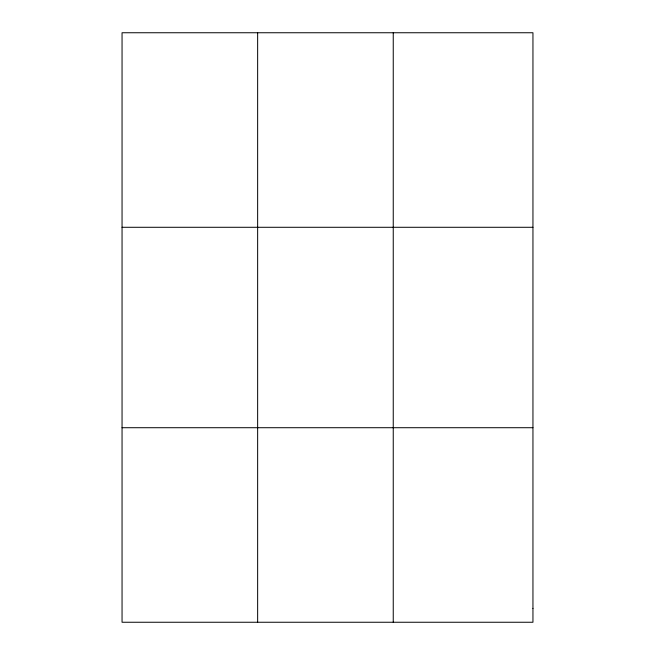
<?xml version="1.0" encoding="UTF-8"?>
<svg xmlns="http://www.w3.org/2000/svg" width="655" height="655" viewBox="0 0 655 655"><rect width="100%" height="100%" fill="white"/><g stroke="black" fill="none" stroke-linecap="round" stroke-linejoin="round"><path stroke-width="0.98" d="M257.644 32.75L257.644 622.25M393.246 32.75L393.246 622.25M122.051 227.285L532.949 227.285M122.051 427.715L532.949 427.715M532.949 608.356L532.949 622.25L122.051 622.25L122.051 32.75L532.949 32.75L532.949 608.356"/></g></svg>
